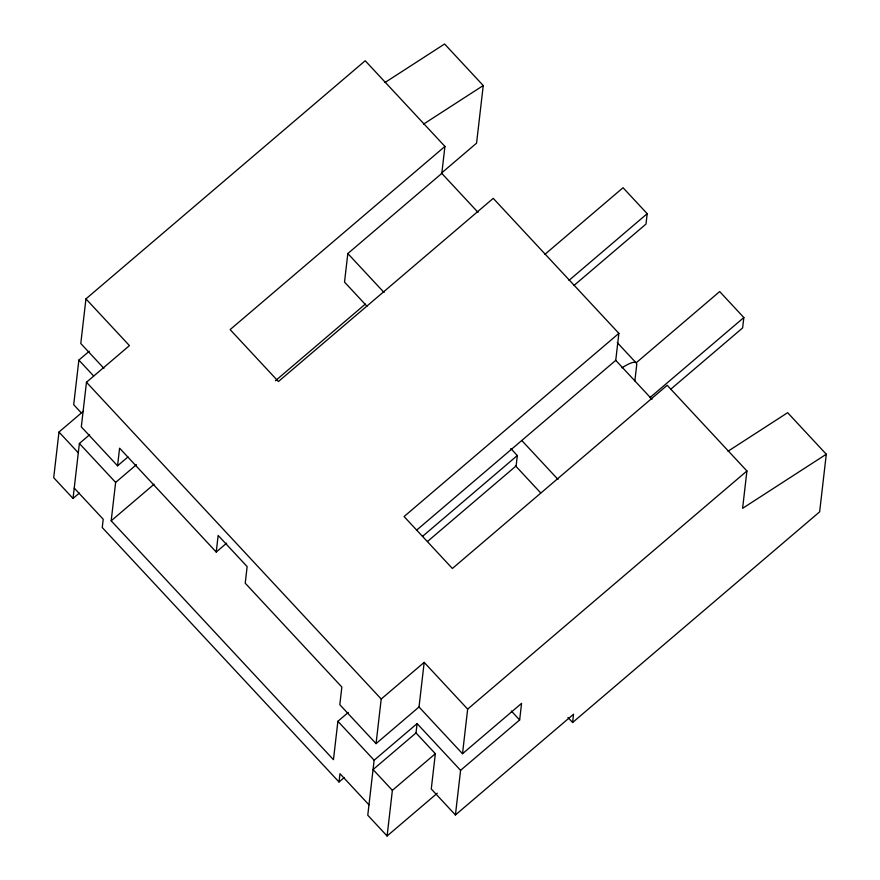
<?xml version="1.0" encoding="UTF-8"?>
<svg xmlns="http://www.w3.org/2000/svg" width="880" height="880" viewBox="0 0 880 880"><rect width="100%" height="100%" fill="white"/><g stroke="black" fill="none" stroke-linecap="round" stroke-linejoin="round"><path stroke-width="1.32" d="M83.534 411.103L58.982 432.036L53.702 477.697L73.029 498.465L79.299 493.119M89.232 351.263L78.87 360.096L73.7 404.723L81.136 412.709M366.938 306.174L344.52 282.084L347.82 253.55L441.804 173.404L444.928 146.432L365.2 60.742L85.943 298.881L80.784 343.497L103.917 368.357M73.029 498.465L79.387 443.476L89.617 434.753M85.943 298.881L129.437 345.609L86.471 382.25L81.312 426.866L117.546 465.817L127.963 456.94M348.304 712.404L337.898 721.292L333.454 759.682L111.188 520.806L115.632 482.416L136.455 464.662M117.546 465.817L119.592 448.173L216.227 552.035L226.655 543.147M216.227 552.035L218.152 535.425L247.137 566.588L245.223 583.187L341.858 687.049L339.812 704.682L376.057 743.633L419.012 706.992L424.182 662.376L467.665 709.115L462.506 753.731L419.012 706.992M74.228 488.092L103.213 519.244L102.256 527.549L339.02 782.001L339.977 773.696L368.973 804.848M417.098 723.602L416.02 732.941L435.347 753.709L431.266 788.986L455.422 814.957L460.581 770.33L417.098 723.602L374.132 760.232L367.774 815.232L387.101 836L437.272 793.221M376.057 743.633L381.216 699.017L424.182 662.376M387.101 836L392.381 790.339L435.347 753.709M384.956 82.533L444.587 44L483.241 85.547L476.575 143.154L441.375 173.173M510.807 448.547L517.319 455.532L516.12 465.905L427.504 541.475M460.581 770.33L519.651 719.961L521.576 703.362L462.506 753.731M567.963 717.508L572.605 722.502L573.562 714.208L455.422 814.957M416.57 530.2L615.747 360.349L618.871 333.366L493.24 198.352L278.432 381.535L230.12 329.604L444.928 146.432M544.83 254.419L623.04 187.726L647.196 213.686L645.997 224.07L574.046 285.417M634.854 380.952L636.702 364.947A43.373 8.338 -42.9 0 0 621.962 367.829M636.262 362.725L719.675 291.577L743.842 317.548L742.632 327.921L670.681 389.279M618.871 333.366L404.063 516.549L452.386 568.48L667.194 385.297L746.922 470.976L742.599 508.332L826.298 454.234L787.644 412.687L728.024 451.231M826.298 454.234L819.632 511.852L572.605 722.502M111.188 520.806L154.077 484.242M275.407 380.765L365.365 304.062M568.997 280.379L647.196 213.686M422.455 536.426L517.319 455.532M649.99 397.573L743.842 317.548M339.02 782.001L344.245 777.535M416.02 732.941L373.054 769.571L392.381 790.339M467.665 709.115L746.922 470.976M423.61 124.08L483.241 85.547M617.254 342.595L635.844 362.571M441.804 173.404L478.038 212.355M615.747 360.349L651.992 399.3M347.82 253.55L384.065 292.49M521.774 440.484L558.008 479.435M515.427 465.751L540.639 492.855M511.313 710.996L519.651 719.961M78.87 360.096L93.665 376.013M86.471 382.25L381.216 699.017M79.387 443.476L115.632 482.416M337.898 721.292L374.132 760.232M58.982 432.036L78.309 452.804"/></g></svg>
